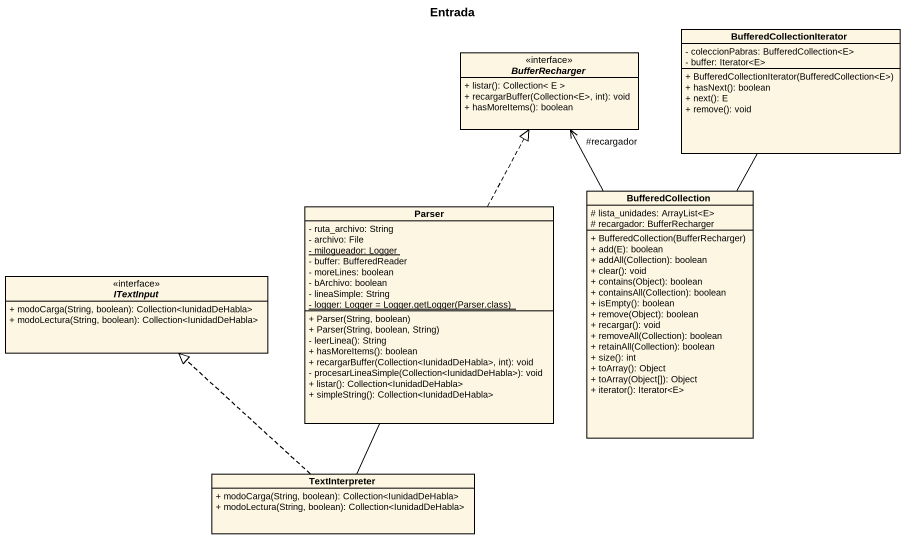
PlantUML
@startuml
title Entrada
hide circle
hide empty members
skinparam classAttributeIconSize 0
interface BufferRecharger <<interface>> {
  + listar(): Collection< E >
  + recargarBuffer(Collection<E>, int): void
  + hasMoreItems(): boolean
}
class BufferedCollectionIterator {
  - coleccionPabras: BufferedCollection<E>
  - buffer: Iterator<E>
  + BufferedCollectionIterator(BufferedCollection<E>)
  + hasNext(): boolean
  + next(): E
  + remove(): void
}
class Parser {
  - ruta_archivo: String
  - archivo: File
  {static} - milogueador: Logger
  - buffer: BufferedReader
  - moreLines: boolean
  - bArchivo: boolean
  - lineaSimple: String
  {static} {field} - logger: Logger = Logger.getLogger(Parser.class)
  + Parser(String, boolean)
  + Parser(String, boolean, String)
  - leerLinea(): String
  + hasMoreItems(): boolean
  + recargarBuffer(Collection<IunidadDeHabla>, int): void
  - procesarLineaSimple(Collection<IunidadDeHabla>): void
  + listar(): Collection<IunidadDeHabla>
  + simpleString(): Collection<IunidadDeHabla>
}
class BufferedCollection {
  # lista_unidades: ArrayList<E>
  # recargador: BufferRecharger
  + BufferedCollection(BufferRecharger)
  + add(E): boolean
  + addAll(Collection): boolean
  + clear(): void
  + contains(Object): boolean
  + containsAll(Collection): boolean
  + isEmpty(): boolean
  + remove(Object): boolean
  + recargar(): void
  + removeAll(Collection): boolean
  + retainAll(Collection): boolean
  + size(): int
  + toArray(): Object
  + toArray(Object[]): Object
  + iterator(): Iterator<E>
}
interface ITextInput <<interface>> {
  + modoCarga(String, boolean): Collection<IunidadDeHabla>
  + modoLectura(String, boolean): Collection<IunidadDeHabla>
}
class TextInterpreter {
  + modoCarga(String, boolean): Collection<IunidadDeHabla>
  + modoLectura(String, boolean): Collection<IunidadDeHabla>
}
Parser .up.|> BufferRecharger
BufferedCollection -up-> "#recargador" BufferRecharger
BufferedCollection -up- BufferedCollectionIterator
TextInterpreter -up- Parser
TextInterpreter .up.|> ITextInput
@enduml
